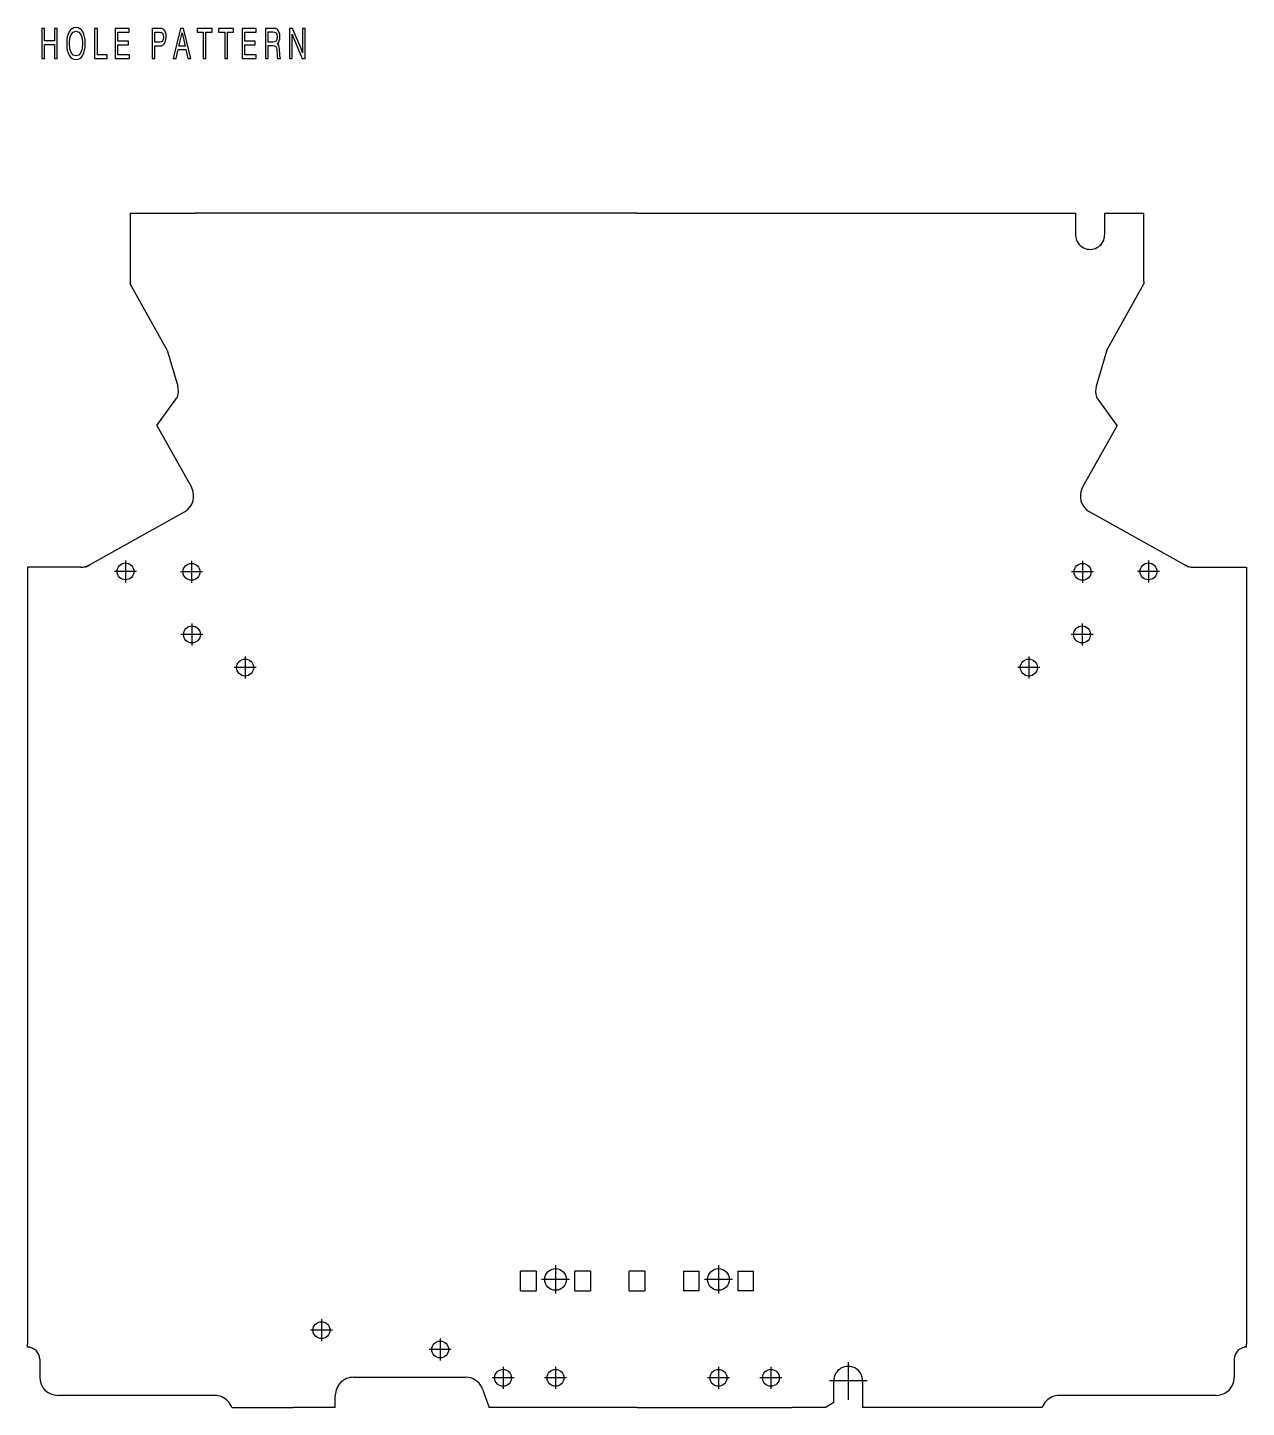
# Model space of a CAD drawing. Extents: x 56 to 157, y 103 to 218.
import ezdxf

# ---------------------------------------------------------------- set-up
doc = ezdxf.new("R2010")
doc.units = 0
doc.linetypes.add('DASHDOT', pattern=[18.5, 12, -3, 0.5, -3])
doc.layers.get('0').update_dxf_attribs({"linetype": 'CONTINUOUS'})

msp = doc.modelspace()

# ---------------------------------------------------------------- linework, layer by layer
at = {"color": 7}
for p, q in [((64.384346, 202.175201), (64.384346, 196.525192)), ((64.384346, 202.175201), (64.384346, 196.525192)), ((64.384346, 202.175201), (69.234344, 202.175201)), ((69.234344, 202.175201), (69.734344, 202.175201)), ((106.384346, 202.175201), (69.734344, 202.175201)), ((106.384346, 202.175201), (142.734344, 202.175201)), ((142.734344, 202.175201), (142.734344, 200.375183)), ((145.134338, 202.175201), (145.134338, 200.375183)), ((145.134338, 202.175201), (145.134338, 200.375183)), ((145.134338, 202.175201), (148.384338, 202.175201)), ((148.384338, 196.525192), (148.384338, 202.175201)), ((64.384346, 196.525192), (64.384346, 196.30835)), ((67.463287, 190.810501), (64.384346, 196.30835)), ((145.305405, 190.810501), (148.384338, 196.30835)), ((148.384338, 196.525192), (148.384338, 196.30835)), ((67.463287, 190.810501), (68.326385, 187.849335)), ((145.305405, 190.810501), (144.442307, 187.849335)), ((66.597916, 184.5634), (68.261528, 186.874313)), ((68.261528, 186.874313), (68.299744, 186.927399)), ((144.507172, 186.874313), (144.468948, 186.927399)), ((146.170776, 184.5634), (144.507172, 186.874313)), ((66.597916, 184.5634), (69.456345, 179.459305)), ((146.170776, 184.5634), (143.312347, 179.459305)), ((61.020584, 173.015839), (68.880539, 177.417633)), ((151.748108, 173.015839), (143.888153, 177.417633)), ((60.287655, 172.824585), (55.884346, 172.824585)), ((55.884346, 172.824585), (55.884346, 111.675194)), ((60.679073, 172.824585), (61.020584, 173.015839)), ((152.089615, 172.824585), (151.748108, 173.015839)), ((152.481033, 172.824585), (156.884338, 172.824585)), ((156.884338, 172.824585), (156.884338, 111.675194)), ((98.034348, 114.475197), (96.734344, 114.475197)), ((96.734344, 112.825195), (96.734344, 114.475197)), ((98.034348, 114.475197), (98.034348, 112.825195)), ((102.534348, 114.475197), (101.234344, 114.475197)), ((101.234344, 112.825195), (101.234344, 114.475197)), ((102.534348, 114.475197), (102.534348, 112.825195)), ((107.034348, 114.475197), (105.734344, 114.475197)), ((105.734344, 112.825195), (105.734344, 114.475197)), ((107.034348, 114.475197), (107.034348, 112.825195)), ((110.234344, 114.475197), (111.534348, 114.475197)), ((110.234344, 114.475197), (110.234344, 112.825195)), ((111.534348, 112.825195), (111.534348, 114.475197)), ((114.734344, 114.475197), (116.034348, 114.475197)), ((114.734344, 114.475197), (114.734344, 112.825195)), ((116.034348, 112.825195), (116.034348, 114.475197)), ((96.734344, 112.825195), (98.034348, 112.825195)), ((101.234344, 112.825195), (102.534348, 112.825195)), ((105.734344, 112.825195), (107.034348, 112.825195)), ((111.534348, 112.825195), (110.234344, 112.825195)), ((116.034348, 112.825195), (114.734344, 112.825195)), ((55.884346, 111.675194), (55.884346, 109.175194)), ((156.884338, 111.675194), (156.884338, 109.175194)), ((55.884346, 109.175194), (55.884346, 108.412331)), ((76.484344, 109.175194), (76.484344, 109.167145)), ((136.284348, 109.175194), (136.284348, 109.167145)), ((156.884338, 109.175194), (156.884338, 108.412331)), ((55.884346, 108.175194), (55.884346, 108.412331)), ((156.884338, 108.175194), (156.884338, 108.412331)), ((56.884346, 107.175194), (56.884346, 105.675194)), ((155.884338, 107.175194), (155.884338, 105.675194)), ((82.884346, 105.675194), (91.884346, 105.675194)), ((91.884346, 105.675194), (92.184349, 105.675194)), ((122.684341, 103.575195), (122.684341, 105.375191)), ((125.084351, 105.375191), (125.084351, 103.175194)), ((71.384346, 104.175194), (58.384346, 104.175194)), ((81.384346, 103.175194), (81.384346, 104.175194)), ((93.593887, 104.688225), (94.144585, 103.175194)), ((154.384338, 104.175194), (141.384338, 104.175194)), ((72.798561, 103.175194), (77.884346, 103.175194)), ((81.384346, 103.175194), (77.884346, 103.175194)), ((106.384346, 103.175194), (94.144585, 103.175194)), ((106.384346, 103.175194), (119.234344, 103.175194)), ((121.991524, 103.175194), (119.234344, 103.175194)), ((122.684341, 103.575195), (121.991524, 103.175194)), ((134.884338, 103.175194), (125.084351, 103.175194)), ((139.970123, 103.175194), (134.884338, 103.175194))]:
    msp.add_line(p, q, dxfattribs=at)
at = {"color": 7, "linetype": 'DASHDOT'}
for p, q in [((63.998096, 173.390884), (63.998096, 171.570892)), ((69.461731, 173.356094), (69.461731, 171.536102)), ((143.306961, 173.356094), (143.306961, 171.536102)), ((148.770599, 173.390884), (148.770599, 171.570892)), ((64.908096, 172.480881), (63.088097, 172.480881)), ((70.371735, 172.446106), (68.551727, 172.446106)), ((144.216965, 172.446106), (142.396957, 172.446106)), ((149.680603, 172.480881), (147.860596, 172.480881)), ((69.503723, 168.164688), (69.503723, 166.344681)), ((143.264969, 168.164688), (143.264969, 166.344681)), ((70.413719, 167.254684), (68.593719, 167.254684)), ((144.174973, 167.254684), (142.35498, 167.254684)), ((73.908188, 165.416382), (73.908188, 163.596375)), ((138.860504, 165.416382), (138.860504, 163.596375)), ((74.818184, 164.506378), (72.998184, 164.506378)), ((139.770508, 164.506378), (137.9505, 164.506378)), ((99.634346, 114.955193), (99.634346, 112.615196)), ((113.134346, 114.955193), (113.134346, 112.615196)), ((100.804344, 113.785194), (98.464348, 113.785194)), ((114.304344, 113.785194), (111.964348, 113.785194)), ((80.234344, 110.485191), (80.234344, 108.665192)), ((81.144348, 109.575195), (79.324348, 109.575195)), ((90.074348, 108.885193), (90.074348, 107.065193)), ((90.984344, 107.975197), (89.164345, 107.975197)), ((95.284348, 106.535194), (95.284348, 104.715195)), ((99.634346, 106.535194), (99.634346, 104.715195)), ((113.134346, 106.535194), (113.134346, 104.715195)), ((117.484344, 106.535194), (117.484344, 104.715195)), ((123.884346, 106.935196), (123.884346, 103.815193)), ((96.194344, 105.625191), (94.374344, 105.625191)), ((100.544342, 105.625191), (98.72435, 105.625191)), ((114.044342, 105.625191), (112.22435, 105.625191)), ((118.394348, 105.625191), (116.574348, 105.625191)), ((125.444344, 105.375191), (122.324348, 105.375191))]:
    msp.add_line(p, q, dxfattribs=at)
at = {"color": 7}
for points in [[(57.058372, 214.995789), (57.279861, 214.995789), (57.279861, 216.167557), (58.122871, 216.167557), (58.122871, 214.995789), (58.34436, 214.995789), (58.34436, 217.495789), (58.122871, 217.495789), (58.122871, 216.470062), (57.279861, 216.470062), (57.279861, 217.495789), (57.058372, 217.495789)], [(59.122349, 216.244049), (59.133652, 215.945023), (59.174332, 215.68425), (59.239876, 215.458237), (59.328018, 215.270477), (59.438763, 215.120956), (59.569847, 215.013168), (59.721272, 214.950592), (59.89304, 214.926254), (60.062546, 214.950592), (60.21397, 215.013168), (60.345055, 215.120956), (60.455799, 215.270477), (60.543941, 215.458237), (60.607224, 215.68425), (60.645645, 215.945023), (60.661469, 216.244049), (60.647907, 216.539597), (60.607224, 216.800385), (60.541683, 217.026382), (60.455799, 217.214142), (60.345055, 217.363663), (60.21397, 217.471451), (60.062546, 217.537506), (59.89304, 217.561859), (59.721272, 217.537506), (59.569847, 217.471451), (59.438763, 217.363663), (59.328018, 217.214142), (59.239876, 217.026382), (59.174332, 216.800385), (59.133652, 216.539597)], [(61.439457, 214.995789), (62.472317, 214.995789), (62.472317, 215.312195), (61.663204, 215.312195), (61.663204, 217.495789), (61.439457, 217.495789)], [(63.148602, 214.995789), (64.326103, 214.995789), (64.326103, 215.308716), (63.367828, 215.308716), (63.367828, 216.146698), (64.235703, 216.146698), (64.235703, 216.438766), (63.367828, 216.438766), (63.367828, 217.186325), (64.308022, 217.186325), (64.308022, 217.495789), (63.148602, 217.495789)], [(66.212059, 214.995789), (66.433548, 214.995789), (66.433548, 216.049332), (66.768036, 216.049332), (66.989525, 216.063248), (67.165817, 216.150177), (67.319496, 216.400513), (67.373741, 216.772568), (67.357918, 216.977707), (67.319496, 217.155045), (67.25396, 217.297592), (67.168076, 217.401901), (67.000824, 217.478409), (66.810982, 217.495789), (66.212059, 217.495789)], [(67.955101, 214.995789), (68.183372, 214.995789), (68.357399, 215.743347), (68.997002, 215.743347), (69.16877, 214.995789), (69.40834, 214.995789), (68.802635, 217.495789), (68.558548, 217.495789)], [(70.434937, 214.995789), (70.656425, 214.995789), (70.656425, 217.193283), (71.169464, 217.193283), (71.169464, 217.495789), (69.921898, 217.495789), (69.921898, 217.193283), (70.434937, 217.193283)], [(72.225441, 214.995789), (72.44693, 214.995789), (72.44693, 217.193283), (72.959969, 217.193283), (72.959969, 217.495789), (71.712402, 217.495789), (71.712402, 217.193283), (72.225441, 217.193283)], [(73.656601, 214.995789), (74.834106, 214.995789), (74.834106, 215.308716), (73.875824, 215.308716), (73.875824, 216.146698), (74.743698, 216.146698), (74.743698, 216.438766), (73.875824, 216.438766), (73.875824, 217.186325), (74.816025, 217.186325), (74.816025, 217.495789), (73.656601, 217.495789)], [(75.600792, 217.495789), (75.600792, 214.995789), (75.820023, 214.995789), (75.820023, 216.066727), (76.177109, 216.066727), (76.348877, 216.05629), (76.455101, 216.004135), (76.51387, 215.88591), (76.538727, 215.666855), (76.552284, 215.340012), (76.563583, 215.14183), (76.59523, 214.995789), (76.850616, 214.995789), (76.850616, 215.065323), (76.796371, 215.166168), (76.776031, 215.357407), (76.75795, 215.7677), (76.742134, 215.941544), (76.712753, 216.077148), (76.658508, 216.171036), (76.572632, 216.233612), (76.667549, 216.327499), (76.73761, 216.456146), (76.780556, 216.61261), (76.796371, 216.803848), (76.780556, 216.998566), (76.742134, 217.168945), (76.586189, 217.408859), (76.421204, 217.481888), (76.231354, 217.495789)], [(77.599228, 214.995789), (77.809418, 214.995789), (77.809418, 217.022903), (77.870438, 216.838623), (78.645645, 214.995789), (78.885216, 214.995789), (78.885216, 217.495789), (78.675026, 217.495789), (78.675026, 215.468674), (78.600441, 215.680771), (77.841057, 217.495789), (77.599228, 217.495789)], [(59.35062, 216.244049), (59.38678, 216.675201), (59.495262, 216.998566), (59.66703, 217.196762), (59.89304, 217.266296), (60.116787, 217.196762), (60.288551, 216.998566), (60.394775, 216.675201), (60.433197, 216.244049), (60.394775, 215.809418), (60.288551, 215.486053), (60.116787, 215.287857), (59.89304, 215.221802), (59.66703, 215.287857), (59.495262, 215.486053), (59.38678, 215.809418)], [(66.433548, 216.351837), (66.433548, 217.189804), (66.820023, 217.189804), (66.966927, 217.165466), (67.068626, 217.095932), (67.129654, 216.96727), (67.149994, 216.772568), (67.129654, 216.567413), (67.066368, 216.438766), (66.957886, 216.369217), (66.804199, 216.351837)], [(68.425201, 216.035431), (68.680588, 217.13765), (68.931458, 216.035431)], [(75.817764, 217.20372), (76.19519, 217.20372), (76.355659, 217.186325), (76.473183, 217.123749), (76.543243, 217.002045), (76.568108, 216.796906), (76.543243, 216.584808), (76.475449, 216.449203), (76.357918, 216.376175), (76.19519, 216.355316), (75.817764, 216.355316)]]:
    msp.add_lwpolyline(points, close=True, dxfattribs=at)
for centre, radius in [((63.998096, 172.480881), 0.7), ((69.461731, 172.446106), 0.7), ((143.306961, 172.446106), 0.7), ((148.770599, 172.480881), 0.7), ((69.503723, 167.254684), 0.7), ((143.264969, 167.254684), 0.7), ((73.908188, 164.506378), 0.7), ((138.860504, 164.506378), 0.7), ((99.634346, 113.785194), 0.9), ((113.134346, 113.785194), 0.9), ((80.234344, 109.575195), 0.7), ((90.074348, 107.975197), 0.7), ((95.284348, 105.625191), 0.7), ((99.634346, 105.625191), 0.7), ((113.134346, 105.625191), 0.7), ((117.484344, 105.625191), 0.7)]:
    msp.add_circle(centre, radius, dxfattribs=at)
for centre, radius, start, end in [((143.934341, 200.375183), 1.2, 180.000005, 221.409615), ((143.934341, 200.375183), 1.2, 250.528781, 360), ((143.934341, 200.375183), 1.2, 318.59038, 0), ((143.934341, 200.375183), 1.2, 221.409615, 250.528781), ((66.886307, 187.429596), 1.5, 340.439504, 16.25), ((145.882385, 187.429596), 1.5, 163.750001, 199.560496), ((68.147598, 178.726379), 1.5, 299.250003, 29.249998), ((144.621094, 178.726379), 1.5, 150.750007, 240.750006), ((60.287655, 174.324585), 1.5, 269.999997, 299.250003), ((152.481033, 174.324585), 1.5, 240.750006, 269.999997), ((55.884346, 107.175194), 1, 0, 90.000003), ((156.884338, 107.175194), 1, 90.000003, 180.000005), ((123.884346, 105.375191), 1.2, 0, 180.000005), ((58.384346, 105.675194), 1.5, 180.000005, 269.999997), ((82.884346, 104.175194), 1.5, 90.000003, 180.000005), ((92.184349, 104.175194), 1.5, 25.841934, 90.000003), ((154.384338, 105.675194), 1.5, 269.999997, 0), ((71.384346, 102.675194), 1.5, 42.833428, 90.000003), ((92.184349, 104.175194), 1.5, 20.000001, 25.841934), ((141.384338, 102.675194), 1.5, 90.000003, 137.166577), ((71.384346, 102.675194), 1.5, 19.471222, 42.833428), ((141.384338, 102.675194), 1.5, 137.166577, 160.528775)]:
    msp.add_arc(centre, radius, start, end, dxfattribs=at)

doc.saveas('drawing.dxf')
